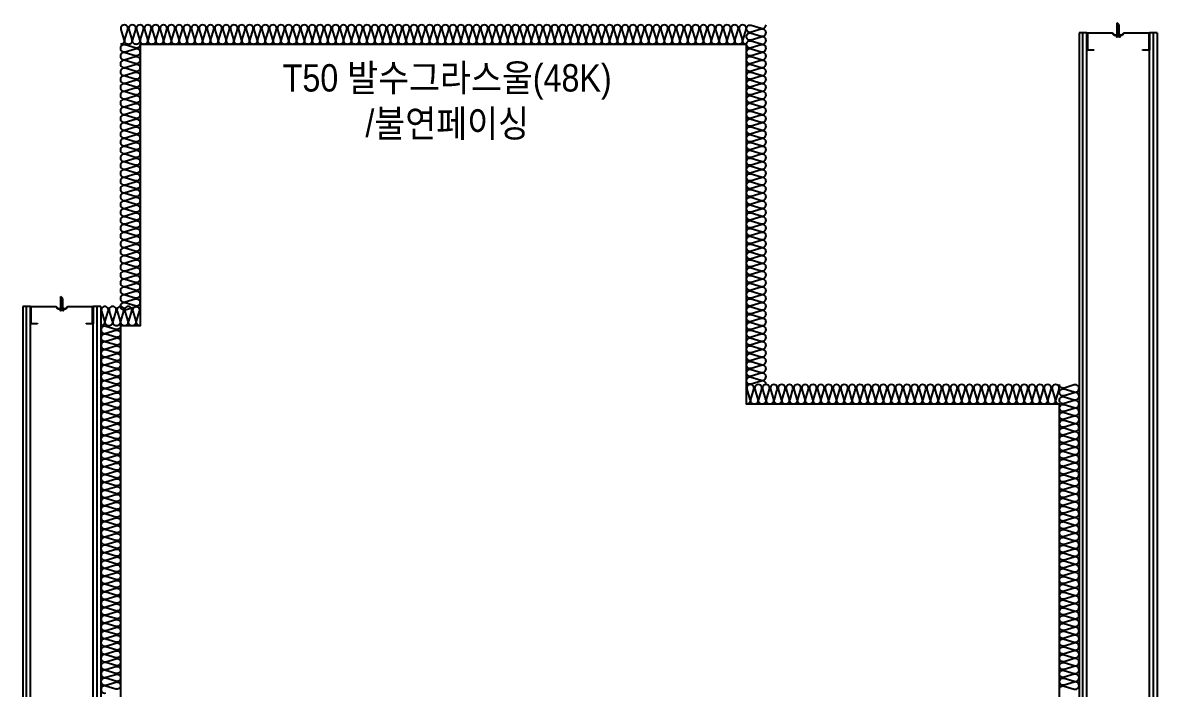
# Model space of a CAD drawing. Header units: millimetres. Extents: x 19868 to 801382, y -4805 to 85279.
# Drawn here: x 783088 to 785988, y 65202 to 66905 of the extents above; entities that cross this region are included whole.
import ezdxf
from ezdxf.enums import TextEntityAlignment as Align

# ---------------------------------------------------------------- set-up
doc = ezdxf.new("R2010")
doc.units = ezdxf.units.MM
doc.header["$LTSCALE"] = 250
for name, color, linetype in [('8입면선', 8, 'Continuous'), ('A-WALL-D', 7, 'Continuous'), ('GAGAM-DT', 7, 'Continuous'), ('ISL', 251, 'Continuous'), ('입면', 7, 'Continuous')]:
    doc.layers.add(name, color=color, linetype=linetype)
doc.layers.add('NOPLOT-단열', color=225, linetype='Continuous', plot=False)
doc.styles.add('Gdim', font='')
doc.styles.get('Gdim').set_extended_font_data('Dotum')

# ---------------------------------------------------------------- blocks, each defined once
blk = doc.blocks.new('*U183')
at = {"layer": '8입면선', "color": 8}
for p, q in [((3316397.6, 472011.4), (3316397.6, 478611.4)), ((3316577.6, 472011.4), (3316577.6, 478611.4))]:
    blk.add_line(p, q, dxfattribs=at)
at = {"layer": 'A-WALL-D'}
for p, q in [((3316387.6, 478611.4), (3316387.6, 472011.4)), ((3316407.6, 478611.4), (3316387.6, 478611.4)), ((3316407.6, 472021.4), (3316407.6, 478611.4)), ((3316567.6, 472021.4), (3316567.6, 478611.4)), ((3316587.6, 478611.4), (3316567.6, 478611.4)), ((3316587.6, 478611.4), (3316587.6, 472011.4))]:
    blk.add_line(p, q, dxfattribs=at)
at = {"layer": 'GAGAM-DT', "color": 8}
for p, q in [((3316485.3, 478605.6), (3316485.3, 478637)), ((3316490.3, 478631.5), (3316485.3, 478637)), ((3316490.3, 478605.6), (3316490.3, 478631.5)), ((3316492.7, 478605.6), (3316482.8, 478605.6)), ((3316482.8, 478605.6), (3316482.8, 478602.1)), ((3316491.2, 478600.6), (3316484.3, 478600.6)), ((3316485.3, 478605.6), (3316485.3, 478600.6)), ((3316490.3, 478605.6), (3316490.3, 478600.6)), ((3316492.7, 478605.6), (3316492.7, 478602.1))]:
    blk.add_line(p, q, dxfattribs=at)
for centre, start, end in [((3316484.3, 478602.1), 180, 270), ((3316491.2, 478602.1), 270, 0)]:
    blk.add_arc(centre, 1.51, start, end, dxfattribs=at)
at = {"layer": '입면', "color": 6}
for p, q in [((3316407.6, 478566.4), (3316407.6, 478611.4)), ((3316407.6, 478611.4), (3316472.9, 478611.4)), ((3316472.4, 478610.2), (3316408.8, 478610.2)), ((3316408.8, 478610.2), (3316408.8, 478567.6)), ((3316477.4, 478604.4), (3316472.4, 478610.2)), ((3316472.9, 478611.4), (3316477.9, 478605.6)), ((3316497.8, 478604.4), (3316477.4, 478604.4)), ((3316477.9, 478605.6), (3316497.3, 478605.6)), ((3316497.3, 478605.6), (3316502.3, 478611.4)), ((3316502.8, 478610.2), (3316497.8, 478604.4)), ((3316502.3, 478611.4), (3316567.6, 478611.4)), ((3316566.4, 478610.2), (3316502.8, 478610.2)), ((3316566.4, 478567.6), (3316566.4, 478610.2)), ((3316567.6, 478611.4), (3316567.6, 478566.4)), ((3316425.4, 478566.4), (3316407.6, 478566.4)), ((3316408.8, 478567.6), (3316425.4, 478567.6)), ((3316425.4, 478567.6), (3316425.4, 478566.4)), ((3316549.8, 478566.4), (3316549.8, 478567.6)), ((3316549.8, 478567.6), (3316566.4, 478567.6)), ((3316567.6, 478566.4), (3316549.8, 478566.4))]:
    blk.add_line(p, q, dxfattribs=at)
blk = doc.blocks.new('*U170')
at = {"layer": '8입면선', "color": 8}
for p, q in [((3316397.6, 471911.4), (3316397.6, 477911.4)), ((3316577.6, 471911.4), (3316577.6, 477911.4))]:
    blk.add_line(p, q, dxfattribs=at)
at = {"layer": 'A-WALL-D'}
for p, q in [((3316387.6, 477911.4), (3316387.6, 471911.4)), ((3316407.6, 477911.4), (3316387.6, 477911.4)), ((3316407.6, 471921.4), (3316407.6, 477911.4)), ((3316567.6, 471921.4), (3316567.6, 477911.4)), ((3316587.6, 477911.4), (3316567.6, 477911.4)), ((3316587.6, 477911.4), (3316587.6, 471911.4))]:
    blk.add_line(p, q, dxfattribs=at)
at = {"layer": 'GAGAM-DT', "color": 8}
for p, q in [((3316485.3, 477905.6), (3316485.3, 477937)), ((3316490.3, 477931.5), (3316485.3, 477937)), ((3316490.3, 477905.6), (3316490.3, 477931.5)), ((3316492.7, 477905.6), (3316482.8, 477905.6)), ((3316482.8, 477905.6), (3316482.8, 477902.1)), ((3316491.2, 477900.6), (3316484.3, 477900.6)), ((3316485.3, 477905.6), (3316485.3, 477900.6)), ((3316490.3, 477905.6), (3316490.3, 477900.6)), ((3316492.7, 477905.6), (3316492.7, 477902.1))]:
    blk.add_line(p, q, dxfattribs=at)
for centre, start, end in [((3316484.3, 477902.1), 180, 270), ((3316491.2, 477902.1), 270, 0)]:
    blk.add_arc(centre, 1.51, start, end, dxfattribs=at)
at = {"layer": '입면', "color": 6}
for p, q in [((3316407.6, 477866.4), (3316407.6, 477911.4)), ((3316407.6, 477911.4), (3316472.9, 477911.4)), ((3316472.4, 477910.2), (3316408.8, 477910.2)), ((3316408.8, 477910.2), (3316408.8, 477867.6)), ((3316477.4, 477904.4), (3316472.4, 477910.2)), ((3316472.9, 477911.4), (3316477.9, 477905.6)), ((3316497.8, 477904.4), (3316477.4, 477904.4)), ((3316477.9, 477905.6), (3316497.3, 477905.6)), ((3316497.3, 477905.6), (3316502.3, 477911.4)), ((3316502.8, 477910.2), (3316497.8, 477904.4)), ((3316502.3, 477911.4), (3316567.6, 477911.4)), ((3316566.4, 477910.2), (3316502.8, 477910.2)), ((3316566.4, 477867.6), (3316566.4, 477910.2)), ((3316567.6, 477911.4), (3316567.6, 477866.4)), ((3316425.4, 477866.4), (3316407.6, 477866.4)), ((3316408.8, 477867.6), (3316425.4, 477867.6)), ((3316425.4, 477867.6), (3316425.4, 477866.4)), ((3316549.8, 477866.4), (3316549.8, 477867.6)), ((3316549.8, 477867.6), (3316566.4, 477867.6)), ((3316567.6, 477866.4), (3316549.8, 477866.4))]:
    blk.add_line(p, q, dxfattribs=at)

msp = doc.modelspace()

# ---------------------------------------------------------------- linework, layer by layer
at = {"layer": 'ISL'}
for points in [[(784938.2, 66848.9, -0.509267), (784929.4, 66861.1), (784937, 66886.8, 1.372593), (784919.4, 66886.8), (784927, 66861.1, -0.509267), (784918.2, 66848.9, -0.509267), (784909.4, 66861.1), (784917, 66886.8, 1.372593), (784899.4, 66886.8), (784907, 66861.1, -0.509267), (784898.2, 66848.9, -0.509267), (784889.4, 66861.1), (784897, 66886.8, 1.372593), (784879.4, 66886.8), (784887, 66861.1, -0.509267), (784878.2, 66848.9, -0.509267), (784869.4, 66861.1), (784877, 66886.8, 1.372593), (784859.4, 66886.8), (784867, 66861.1, -0.509267), (784858.2, 66848.9, -0.509267), (784849.4, 66861.1), (784857, 66886.8, 1.372593), (784839.4, 66886.8), (784847, 66861.1, -0.509267), (784838.2, 66848.9, -0.509267), (784829.4, 66861.1), (784837, 66886.8, 1.372593), (784819.4, 66886.8), (784827, 66861.1, -0.509267), (784818.2, 66848.9, -0.509267), (784809.4, 66861.1), (784817, 66886.8, 1.372593), (784799.4, 66886.8), (784807, 66861.1, -0.509267), (784798.2, 66848.9, -0.509267), (784789.4, 66861.1), (784797, 66886.8, 1.372593), (784779.4, 66886.8), (784787, 66861.1, -0.509267), (784778.2, 66848.9, -0.509267), (784769.4, 66861.1), (784777, 66886.8, 1.372593), (784759.4, 66886.8), (784767, 66861.1, -0.509267), (784758.2, 66848.9, -0.509267), (784749.4, 66861.1), (784757, 66886.8, 1.372593), (784739.4, 66886.8), (784747, 66861.1, -0.509267), (784738.2, 66848.9, -0.509267), (784729.4, 66861.1), (784737, 66886.8, 1.372593), (784719.4, 66886.8), (784727, 66861.1, -0.509267), (784718.2, 66848.9, -0.509267), (784709.4, 66861.1), (784717, 66886.8, 1.372593), (784699.4, 66886.8), (784707, 66861.1, -0.509267), (784698.2, 66848.9, -0.509267), (784689.4, 66861.1), (784697, 66886.8, 1.372593), (784679.4, 66886.8), (784687, 66861.1, -0.509267), (784678.2, 66848.9, -0.509267), (784669.4, 66861.1), (784677, 66886.8, 1.372593), (784659.4, 66886.8), (784667, 66861.1, -0.509267), (784658.2, 66848.9, -0.509267), (784649.4, 66861.1), (784657, 66886.8, 1.372593), (784639.4, 66886.8), (784647, 66861.1, -0.509267), (784638.2, 66848.9, -0.509267), (784629.4, 66861.1), (784637, 66886.8, 1.372593), (784619.4, 66886.8), (784627, 66861.1, -0.509267), (784618.2, 66848.9, -0.509267), (784609.4, 66861.1), (784617, 66886.8, 1.372593), (784599.4, 66886.8), (784607, 66861.1, -0.509267), (784598.2, 66848.9, -0.509267), (784589.4, 66861.1), (784597, 66886.8, 1.372593), (784579.4, 66886.8), (784587, 66861.1, -0.509267), (784578.2, 66848.9, -0.509267), (784569.4, 66861.1), (784577, 66886.8, 1.372593), (784559.4, 66886.8), (784567, 66861.1, -0.509267), (784558.2, 66848.9, -0.509267), (784549.4, 66861.1), (784557, 66886.8, 1.372593), (784539.4, 66886.8), (784547, 66861.1, -0.509267), (784538.2, 66848.9, -0.509267), (784529.4, 66861.1), (784537, 66886.8, 1.372593), (784519.4, 66886.8), (784527, 66861.1, -0.509267), (784518.2, 66848.9, -0.509267), (784509.4, 66861.1), (784517, 66886.8, 1.372593), (784499.4, 66886.8), (784507, 66861.1, -0.509267), (784498.2, 66848.9, -0.509267), (784489.4, 66861.1), (784497, 66886.8, 1.372593), (784479.4, 66886.8), (784487, 66861.1, -0.509267), (784478.2, 66848.9, -0.509267), (784469.4, 66861.1), (784477, 66886.8, 1.372593), (784459.4, 66886.8), (784467, 66861.1, -0.509267), (784458.2, 66848.9, -0.509267), (784449.4, 66861.1), (784457, 66886.8, 1.372593), (784439.4, 66886.8), (784447, 66861.1, -0.509267), (784438.2, 66848.9, -0.509267), (784429.4, 66861.1), (784437, 66886.8, 1.372593), (784419.4, 66886.8), (784427, 66861.1, -0.509267), (784418.2, 66848.9, -0.509267), (784409.4, 66861.1), (784417, 66886.8, 1.372593), (784399.4, 66886.8), (784407, 66861.1, -0.509267), (784398.2, 66848.9, -0.509267), (784389.4, 66861.1), (784397, 66886.8, 1.372593), (784379.4, 66886.8), (784387, 66861.1, -0.509267), (784378.2, 66848.9, -0.509267), (784369.4, 66861.1), (784377, 66886.8, 1.372593), (784359.4, 66886.8), (784367, 66861.1, -0.509267), (784358.2, 66848.9, -0.509267), (784349.4, 66861.1), (784357, 66886.8, 1.372593), (784339.4, 66886.8), (784347, 66861.1, -0.509267), (784338.2, 66848.9, -0.509267), (784329.4, 66861.1), (784337, 66886.8, 1.372593), (784319.4, 66886.8), (784327, 66861.1, -0.509267), (784318.2, 66848.9, -0.509267), (784309.4, 66861.1), (784317, 66886.8, 1.372593), (784299.4, 66886.8), (784307, 66861.1, -0.509267), (784298.2, 66848.9, -0.509267), (784289.4, 66861.1), (784297, 66886.8, 1.372593), (784279.4, 66886.8), (784287, 66861.1, -0.509267), (784278.2, 66848.9, -0.509267), (784269.4, 66861.1), (784277, 66886.8, 1.372593), (784259.4, 66886.8), (784267, 66861.1, -0.509267), (784258.2, 66848.9, -0.509267), (784249.4, 66861.1), (784257, 66886.8, 1.372593), (784239.4, 66886.8), (784247, 66861.1, -0.509267), (784238.2, 66848.9, -0.509267), (784229.4, 66861.1), (784237, 66886.8, 1.372593), (784219.4, 66886.8), (784227, 66861.1, -0.509267), (784218.2, 66848.9, -0.509267), (784209.4, 66861.1), (784217, 66886.8, 1.372593), (784199.4, 66886.8), (784207, 66861.1, -0.509267), (784198.2, 66848.9, -0.509267), (784189.4, 66861.1), (784197, 66886.8, 1.372593), (784179.4, 66886.8), (784187, 66861.1, -0.509267), (784178.2, 66848.9, -0.509267), (784169.4, 66861.1), (784177, 66886.8, 1.372593), (784159.4, 66886.8), (784167, 66861.1, -0.509267), (784158.2, 66848.9, -0.509267), (784149.4, 66861.1), (784157, 66886.8, 1.372593), (784139.4, 66886.8), (784147, 66861.1, -0.509267), (784138.2, 66848.9, -0.509267), (784129.4, 66861.1), (784137, 66886.8, 1.372593), (784119.4, 66886.8), (784127, 66861.1, -0.509267), (784118.2, 66848.9, -0.509267), (784109.4, 66861.1), (784117, 66886.8, 1.372593), (784099.4, 66886.8), (784107, 66861.1, -0.509267), (784098.2, 66848.9, -0.509267), (784089.4, 66861.1), (784097, 66886.8, 1.372593), (784079.4, 66886.8), (784087, 66861.1, -0.509267), (784078.2, 66848.9, -0.509267), (784069.4, 66861.1), (784077, 66886.8, 1.372593), (784059.4, 66886.8), (784067, 66861.1, -0.509267), (784058.2, 66848.9, -0.509267), (784049.4, 66861.1), (784057, 66886.8, 1.372593), (784039.4, 66886.8), (784047, 66861.1, -0.509267), (784038.2, 66848.9, -0.509267), (784029.4, 66861.1), (784037, 66886.8, 1.372593), (784019.4, 66886.8), (784027, 66861.1, -0.509267), (784018.2, 66848.9, -0.509267), (784009.4, 66861.1), (784017, 66886.8, 1.372593), (783999.4, 66886.8), (784007, 66861.1, -0.509267), (783998.2, 66848.9, -0.509267), (783989.4, 66861.1), (783997, 66886.8, 1.372593), (783979.4, 66886.8), (783987, 66861.1, -0.509267), (783978.2, 66848.9, -0.509267), (783969.4, 66861.1), (783977, 66886.8, 1.372593), (783959.4, 66886.8), (783967, 66861.1, -0.509267), (783958.2, 66848.9, -0.509267), (783949.4, 66861.1), (783957, 66886.8, 1.372593), (783939.4, 66886.8), (783947, 66861.1, -0.509267), (783938.2, 66848.9, -0.509267), (783929.4, 66861.1), (783937, 66886.8, 1.372593), (783919.4, 66886.8), (783927, 66861.1, -0.509267), (783918.2, 66848.9, -0.509267), (783909.4, 66861.1), (783917, 66886.8, 1.372593), (783899.4, 66886.8), (783907, 66861.1, -0.509267), (783898.2, 66848.9, -0.509267), (783889.4, 66861.1), (783897, 66886.8, 1.372593), (783879.4, 66886.8), (783887, 66861.1, -0.509267), (783878.2, 66848.9, -0.509267), (783869.4, 66861.1), (783877, 66886.8, 1.372593), (783859.4, 66886.8), (783867, 66861.1, -0.509267), (783858.2, 66848.9, -0.509267), (783849.4, 66861.1), (783857, 66886.8, 1.372593), (783839.4, 66886.8), (783847, 66861.1, -0.509267), (783838.2, 66848.9, -0.509267), (783829.4, 66861.1), (783837, 66886.8, 1.372593), (783819.4, 66886.8), (783827, 66861.1, -0.509267), (783818.2, 66848.9, -0.509267), (783809.4, 66861.1), (783817, 66886.8, 1.372593), (783799.4, 66886.8), (783807, 66861.1, -0.509267), (783798.2, 66848.9, -0.509267), (783789.4, 66861.1), (783797, 66886.8, 1.372593), (783779.4, 66886.8), (783787, 66861.1, -0.509267), (783778.2, 66848.9, -0.509267), (783769.4, 66861.1), (783777, 66886.8, 1.372593), (783759.4, 66886.8), (783767, 66861.1, -0.509267), (783758.2, 66848.9, -0.509267), (783749.4, 66861.1), (783757, 66886.8, 1.372593), (783739.4, 66886.8), (783747, 66861.1, -0.509267), (783738.2, 66848.9, -0.509267), (783729.4, 66861.1), (783737, 66886.8, 1.372593), (783719.4, 66886.8), (783727, 66861.1, -0.509267), (783718.2, 66848.9, -0.509267), (783709.4, 66861.1), (783717, 66886.8, 1.372593), (783699.4, 66886.8), (783707, 66861.1, -0.509267), (783698.2, 66848.9, -0.509267), (783689.4, 66861.1), (783697, 66886.8, 1.372593), (783679.4, 66886.8), (783687, 66861.1, -0.509267), (783678.2, 66848.9, -0.509267), (783669.4, 66861.1), (783677, 66886.8, 1.372593), (783659.4, 66886.8), (783667, 66861.1, -0.509267), (783658.2, 66848.9, -0.509267), (783649.4, 66861.1), (783657, 66886.8, 1.372593), (783639.4, 66886.8), (783647, 66861.1, -0.509267), (783638.2, 66848.9, -0.509267), (783629.4, 66861.1), (783637, 66886.8, 1.372593), (783619.4, 66886.8), (783627, 66861.1, -0.509267), (783618.2, 66848.9, -0.509267), (783609.4, 66861.1), (783617, 66886.8, 1.372593), (783599.4, 66886.8), (783607, 66861.1, -0.509267), (783598.2, 66848.9, -0.509267), (783589.4, 66861.1), (783597, 66886.8, 1.372593), (783579.4, 66886.8), (783587, 66861.1, -0.509267), (783578.2, 66848.9, -0.509267), (783569.4, 66861.1), (783577, 66886.8, 1.372593), (783559.4, 66886.8), (783567, 66861.1, -0.509267), (783558.2, 66848.9, -0.509267), (783549.4, 66861.1), (783557, 66886.8, 1.372593), (783539.4, 66886.8), (783547, 66861.1, -0.509267), (783538.2, 66848.9, -0.509267), (783529.4, 66861.1), (783537, 66886.8, 1.372593), (783519.4, 66886.8), (783527, 66861.1, -0.509267), (783518.2, 66848.9, -0.509267), (783509.4, 66861.1), (783517, 66886.8, 1.372593), (783499.4, 66886.8), (783507, 66861.1, -0.509267), (783498.2, 66848.9, -0.509267), (783489.4, 66861.1), (783497, 66886.8, 1.372593), (783479.4, 66886.8), (783487, 66861.1, -0.509267), (783478.2, 66848.9, -0.509267), (783469.4, 66861.1), (783477, 66886.8, 1.372593), (783459.4, 66886.8), (783467, 66861.1, -0.509267), (783458.2, 66848.9, -0.509267), (783449.4, 66861.1), (783457, 66886.8, 1.372593), (783439.4, 66886.8), (783447, 66861.1, -0.509267), (783438.2, 66848.9, -0.509267), (783429.4, 66861.1), (783437, 66886.8, 1.372593), (783419.4, 66886.8), (783427, 66861.1, -0.509267), (783418.2, 66848.9, -0.509267), (783409.4, 66861.1), (783417, 66886.8, 1.372593), (783399.4, 66886.8), (783407, 66861.1, -0.509267), (783398.2, 66848.9, -0.509267), (783389.4, 66861.1), (783397, 66886.8, 1.372593), (783379.4, 66886.8), (783387, 66861.1, -0.509267), (783378.2, 66848.9, -0.509267), (783369.4, 66861.1), (783377, 66886.8, 1.372593), (783359.4, 66886.8), (783367, 66861.1, -0.509267), (783358.2, 66848.9, -0.509267), (783349.4, 66861.1), (783357, 66886.8, 1.372593), (783339.4, 66886.8), (783347, 66861.1, -0.509267), (783338.2, 66848.9)], [(784988.2, 65978.9, 0.509267), (784976.1, 65987.8), (784950.3, 65980.1, -1.372593), (784950.3, 65997.8), (784976.1, 65990.1, 0.509267), (784988.2, 65998.9, 0.509267), (784976.1, 66007.8), (784950.3, 66000.1, -1.372593), (784950.3, 66017.8), (784976.1, 66010.1, 0.509267), (784988.2, 66018.9, 0.509267), (784976.1, 66027.8), (784950.3, 66020.1, -1.372593), (784950.3, 66037.8), (784976.1, 66030.1, 0.509267), (784988.2, 66038.9, 0.509267), (784976.1, 66047.8), (784950.3, 66040.1, -1.372593), (784950.3, 66057.8), (784976.1, 66050.1, 0.509267), (784988.2, 66058.9, 0.509267), (784976.1, 66067.8), (784950.3, 66060.1, -1.372593), (784950.3, 66077.8), (784976.1, 66070.1, 0.509267), (784988.2, 66078.9, 0.509267), (784976.1, 66087.8), (784950.3, 66080.1, -1.372593), (784950.3, 66097.8), (784976.1, 66090.1, 0.509267), (784988.2, 66098.9, 0.509267), (784976.1, 66107.8), (784950.3, 66100.1, -1.372593), (784950.3, 66117.8), (784976.1, 66110.1, 0.509267), (784988.2, 66118.9, 0.509267), (784976.1, 66127.8), (784950.3, 66120.1, -1.372593), (784950.3, 66137.8), (784976.1, 66130.1, 0.509267), (784988.2, 66138.9, 0.509267), (784976.1, 66147.8), (784950.3, 66140.1, -1.372593), (784950.3, 66157.8), (784976.1, 66150.1, 0.509267), (784988.2, 66158.9, 0.509267), (784976.1, 66167.8), (784950.3, 66160.1, -1.372593), (784950.3, 66177.8), (784976.1, 66170.1, 0.509267), (784988.2, 66178.9, 0.509267), (784976.1, 66187.8), (784950.3, 66180.1, -1.372593), (784950.3, 66197.8), (784976.1, 66190.1, 0.509267), (784988.2, 66198.9, 0.509267), (784976.1, 66207.8), (784950.3, 66200.1, -1.372593), (784950.3, 66217.8), (784976.1, 66210.1, 0.509267), (784988.2, 66218.9, 0.509267), (784976.1, 66227.8), (784950.3, 66220.1, -1.372593), (784950.3, 66237.8), (784976.1, 66230.1, 0.509267), (784988.2, 66238.9, 0.509267), (784976.1, 66247.8), (784950.3, 66240.1, -1.372593), (784950.3, 66257.8), (784976.1, 66250.1, 0.509267), (784988.2, 66258.9, 0.509267), (784976.1, 66267.8), (784950.3, 66260.1, -1.372593), (784950.3, 66277.8), (784976.1, 66270.1, 0.509267), (784988.2, 66278.9, 0.509267), (784976.1, 66287.8), (784950.3, 66280.1, -1.372593), (784950.3, 66297.8), (784976.1, 66290.1, 0.509267), (784988.2, 66298.9, 0.509267), (784976.1, 66307.8), (784950.3, 66300.1, -1.372593), (784950.3, 66317.8), (784976.1, 66310.1, 0.509267), (784988.2, 66318.9, 0.509267), (784976.1, 66327.8), (784950.3, 66320.1, -1.372593), (784950.3, 66337.8), (784976.1, 66330.1, 0.509267), (784988.2, 66338.9, 0.509267), (784976.1, 66347.8), (784950.3, 66340.1, -1.372593), (784950.3, 66357.8), (784976.1, 66350.1, 0.509267), (784988.2, 66358.9, 0.509267), (784976.1, 66367.8), (784950.3, 66360.1, -1.372593), (784950.3, 66377.8), (784976.1, 66370.1, 0.509267), (784988.2, 66378.9, 0.509267), (784976.1, 66387.8), (784950.3, 66380.1, -1.372593), (784950.3, 66397.8), (784976.1, 66390.1, 0.509267), (784988.2, 66398.9, 0.509267), (784976.1, 66407.8), (784950.3, 66400.1, -1.372593), (784950.3, 66417.8), (784976.1, 66410.1, 0.509267), (784988.2, 66418.9, 0.509267), (784976.1, 66427.8), (784950.3, 66420.1, -1.372593), (784950.3, 66437.8), (784976.1, 66430.1, 0.509267), (784988.2, 66438.9, 0.509267), (784976.1, 66447.8), (784950.3, 66440.1, -1.372593), (784950.3, 66457.8), (784976.1, 66450.1, 0.509267), (784988.2, 66458.9, 0.509267), (784976.1, 66467.8), (784950.3, 66460.1, -1.372593), (784950.3, 66477.8), (784976.1, 66470.1, 0.509267), (784988.2, 66478.9, 0.509267), (784976.1, 66487.8), (784950.3, 66480.1, -1.372593), (784950.3, 66497.8), (784976.1, 66490.1, 0.509267), (784988.2, 66498.9, 0.509267), (784976.1, 66507.8), (784950.3, 66500.1, -1.372593), (784950.3, 66517.8), (784976.1, 66510.1, 0.509267), (784988.2, 66518.9, 0.509267), (784976.1, 66527.8), (784950.3, 66520.1, -1.372593), (784950.3, 66537.8), (784976.1, 66530.1, 0.509267), (784988.2, 66538.9, 0.509267), (784976.1, 66547.8), (784950.3, 66540.1, -1.372593), (784950.3, 66557.8), (784976.1, 66550.1, 0.509267), (784988.2, 66558.9, 0.509267), (784976.1, 66567.8), (784950.3, 66560.1, -1.372593), (784950.3, 66577.8), (784976.1, 66570.1, 0.509267), (784988.2, 66578.9, 0.509267), (784976.1, 66587.8), (784950.3, 66580.1, -1.372593), (784950.3, 66597.8), (784976.1, 66590.1, 0.509267), (784988.2, 66598.9, 0.509267), (784976.1, 66607.8), (784950.3, 66600.1, -1.372593), (784950.3, 66617.8), (784976.1, 66610.1, 0.509267), (784988.2, 66618.9, 0.509267), (784976.1, 66627.8), (784950.3, 66620.1, -1.372593), (784950.3, 66637.8), (784976.1, 66630.1, 0.509267), (784988.2, 66638.9, 0.509267), (784976.1, 66647.8), (784950.3, 66640.1, -1.372593), (784950.3, 66657.8), (784976.1, 66650.1, 0.509267), (784988.2, 66658.9, 0.509267), (784976.1, 66667.8), (784950.3, 66660.1, -1.372593), (784950.3, 66677.8), (784976.1, 66670.1, 0.509267), (784988.2, 66678.9, 0.509267), (784976.1, 66687.8), (784950.3, 66680.1, -1.372593), (784950.3, 66697.8), (784976.1, 66690.1, 0.509267), (784988.2, 66698.9, 0.509267), (784976.1, 66707.8), (784950.3, 66700.1, -1.372593), (784950.3, 66717.8), (784976.1, 66710.1, 0.509267), (784988.2, 66718.9, 0.509267), (784976.1, 66727.8), (784950.3, 66720.1, -1.372593), (784950.3, 66737.8), (784976.1, 66730.1, 0.509267), (784988.2, 66738.9, 0.509267), (784976.1, 66747.8), (784950.3, 66740.1, -1.372593), (784950.3, 66757.8), (784976.1, 66750.1, 0.509267), (784988.2, 66758.9, 0.509267), (784976.1, 66767.8), (784950.3, 66760.1, -1.372593), (784950.3, 66777.8), (784976.1, 66770.1, 0.509267), (784988.2, 66778.9, 0.509267), (784976.1, 66787.8), (784950.3, 66780.1, -1.372593), (784950.3, 66797.8), (784976.1, 66790.1, 0.509267), (784988.2, 66798.9, 0.509267), (784976.1, 66807.8), (784950.3, 66800.1, -1.372593), (784950.3, 66817.8), (784976.1, 66810.1, 0.509267), (784988.2, 66818.9, 0.509267), (784976.1, 66827.8), (784950.3, 66820.1, -1.372593), (784950.3, 66837.8), (784976.1, 66830.1, 0.509267), (784988.2, 66838.9, 0.509267), (784976.1, 66847.8), (784950.3, 66840.1, -1.372593), (784950.3, 66857.8), (784976.1, 66850.1, 0.509267), (784988.2, 66858.9, 0.509267), (784976.1, 66867.8), (784950.3, 66860.1, -1.372593), (784950.3, 66877.8), (784976.1, 66870.1, 0.509267), (784988.2, 66878.9, 0.509267), (784976.1, 66887.8), (784950.3, 66880.1, -1.372593), (784950.3, 66897.8), (784976.1, 66890.1, 0.509267), (784988.2, 66898.9)], [(783388.2, 66848.9, -0.509267), (783376.1, 66840.1), (783350.3, 66847.8, 1.372593), (783350.3, 66830.1), (783376.1, 66837.8, -0.509267), (783388.2, 66828.9, -0.509267), (783376.1, 66820.1), (783350.3, 66827.8, 1.372593), (783350.3, 66810.1), (783376.1, 66817.8, -0.509267), (783388.2, 66808.9, -0.509267), (783376.1, 66800.1), (783350.3, 66807.8, 1.372593), (783350.3, 66790.1), (783376.1, 66797.8, -0.509267), (783388.2, 66788.9, -0.509267), (783376.1, 66780.1), (783350.3, 66787.8, 1.372593), (783350.3, 66770.1), (783376.1, 66777.8, -0.509267), (783388.2, 66768.9, -0.509267), (783376.1, 66760.1), (783350.3, 66767.8, 1.372593), (783350.3, 66750.1), (783376.1, 66757.8, -0.509267), (783388.2, 66748.9, -0.509267), (783376.1, 66740.1), (783350.3, 66747.8, 1.372593), (783350.3, 66730.1), (783376.1, 66737.8, -0.509267), (783388.2, 66728.9, -0.509267), (783376.1, 66720.1), (783350.3, 66727.8, 1.372593), (783350.3, 66710.1), (783376.1, 66717.8, -0.509267), (783388.2, 66708.9, -0.509267), (783376.1, 66700.1), (783350.3, 66707.8, 1.372593), (783350.3, 66690.1), (783376.1, 66697.8, -0.509267), (783388.2, 66688.9, -0.509267), (783376.1, 66680.1), (783350.3, 66687.8, 1.372593), (783350.3, 66670.1), (783376.1, 66677.8, -0.509267), (783388.2, 66668.9, -0.509267), (783376.1, 66660.1), (783350.3, 66667.8, 1.372593), (783350.3, 66650.1), (783376.1, 66657.8, -0.509267), (783388.2, 66648.9, -0.509267), (783376.1, 66640.1), (783350.3, 66647.8, 1.372593), (783350.3, 66630.1), (783376.1, 66637.8, -0.509267), (783388.2, 66628.9, -0.509267), (783376.1, 66620.1), (783350.3, 66627.8, 1.372593), (783350.3, 66610.1), (783376.1, 66617.8, -0.509267), (783388.2, 66608.9, -0.509267), (783376.1, 66600.1), (783350.3, 66607.8, 1.372593), (783350.3, 66590.1), (783376.1, 66597.8, -0.509267), (783388.2, 66588.9, -0.509267), (783376.1, 66580.1), (783350.3, 66587.8, 1.372593), (783350.3, 66570.1), (783376.1, 66577.8, -0.509267), (783388.2, 66568.9, -0.509267), (783376.1, 66560.1), (783350.3, 66567.8, 1.372593), (783350.3, 66550.1), (783376.1, 66557.8, -0.509267), (783388.2, 66548.9, -0.509267), (783376.1, 66540.1), (783350.3, 66547.8, 1.372593), (783350.3, 66530.1), (783376.1, 66537.8, -0.509267), (783388.2, 66528.9, -0.509267), (783376.1, 66520.1), (783350.3, 66527.8, 1.372593), (783350.3, 66510.1), (783376.1, 66517.8, -0.509267), (783388.2, 66508.9, -0.509267), (783376.1, 66500.1), (783350.3, 66507.8, 1.372593), (783350.3, 66490.1), (783376.1, 66497.8, -0.509267), (783388.2, 66488.9, -0.509267), (783376.1, 66480.1), (783350.3, 66487.8, 1.372593), (783350.3, 66470.1), (783376.1, 66477.8, -0.509267), (783388.2, 66468.9, -0.509267), (783376.1, 66460.1), (783350.3, 66467.8, 1.372593), (783350.3, 66450.1), (783376.1, 66457.8, -0.509267), (783388.2, 66448.9, -0.509267), (783376.1, 66440.1), (783350.3, 66447.8, 1.372593), (783350.3, 66430.1), (783376.1, 66437.8, -0.509267), (783388.2, 66428.9, -0.509267), (783376.1, 66420.1), (783350.3, 66427.8, 1.372593), (783350.3, 66410.1), (783376.1, 66417.8, -0.509267), (783388.2, 66408.9, -0.509267), (783376.1, 66400.1), (783350.3, 66407.8, 1.372593), (783350.3, 66390.1), (783376.1, 66397.8, -0.509267), (783388.2, 66388.9, -0.509267), (783376.1, 66380.1), (783350.3, 66387.8, 1.372593), (783350.3, 66370.1), (783376.1, 66377.8, -0.509267), (783388.2, 66368.9, -0.509267), (783376.1, 66360.1), (783350.3, 66367.8, 1.372593), (783350.3, 66350.1), (783376.1, 66357.8, -0.509267), (783388.2, 66348.9, -0.509267), (783376.1, 66340.1), (783350.3, 66347.8, 1.372593), (783350.3, 66330.1), (783376.1, 66337.8, -0.509267), (783388.2, 66328.9, -0.509267), (783376.1, 66320.1), (783350.3, 66327.8, 1.372593), (783350.3, 66310.1), (783376.1, 66317.8, -0.509267), (783388.2, 66308.9, -0.509267), (783376.1, 66300.1), (783350.3, 66307.8, 1.372593), (783350.3, 66290.1), (783376.1, 66297.8, -0.509267), (783388.2, 66288.9, -0.509267), (783376.1, 66280.1), (783350.3, 66287.8, 1.372593), (783350.3, 66270.1), (783376.1, 66277.8, -0.509267), (783388.2, 66268.9, -0.509267), (783376.1, 66260.1), (783350.3, 66267.8, 1.372593), (783350.3, 66250.1), (783376.1, 66257.8, -0.509267), (783388.2, 66248.9, -0.509267), (783376.1, 66240.1), (783350.3, 66247.8, 1.372593), (783350.3, 66230.1), (783376.1, 66237.8, -0.509267), (783388.2, 66228.9, -0.509267), (783376.1, 66220.1), (783350.3, 66227.8, 1.372593), (783350.3, 66210.1), (783376.1, 66217.8, -0.509267), (783388.2, 66208.9, -0.509267), (783376.1, 66200.1), (783350.3, 66207.8, 1.372593), (783350.3, 66190.1), (783376.1, 66197.8, -0.509267), (783388.2, 66188.9, -0.509267), (783376.1, 66180.1), (783350.3, 66187.8, 1.372593), (783350.3, 66170.1), (783376.1, 66177.8, -0.509267), (783388.2, 66168.9)], [(783388.2, 66128.9, -0.509267), (783379.4, 66141.1), (783387, 66166.8, 1.372593), (783369.4, 66166.8), (783377, 66141.1, -0.509267), (783368.2, 66128.9, -0.509267), (783359.4, 66141.1), (783367, 66166.8, 1.372593), (783349.4, 66166.8), (783357, 66141.1, -0.509267), (783348.2, 66128.9, -0.509267), (783339.4, 66141.1), (783347, 66166.8, 1.372593), (783329.4, 66166.8), (783337, 66141.1, -0.509267), (783328.2, 66128.9, -0.509267), (783319.4, 66141.1), (783327, 66166.8, 1.372593), (783309.4, 66166.8), (783317, 66141.1, -0.509267), (783308.2, 66128.9, -0.509267), (783299.4, 66141.1), (783307, 66166.8, 1.372593), (783289.4, 66166.8), (783297, 66141.1, -0.509267), (783288.2, 66128.9)], [(783338.2, 66128.9, -0.509267), (783326.1, 66120.1), (783300.3, 66127.7, 1.372593), (783300.3, 66110.1), (783326.1, 66117.7, -0.509267), (783338.2, 66108.9, -0.509267), (783326.1, 66100.1), (783300.3, 66107.7, 1.372593), (783300.3, 66090.1), (783326.1, 66097.7, -0.509267), (783338.2, 66088.9, -0.509267), (783326.1, 66080.1), (783300.3, 66087.7, 1.372593), (783300.3, 66070.1), (783326.1, 66077.7, -0.509267), (783338.2, 66068.9, -0.509267), (783326.1, 66060.1), (783300.3, 66067.7, 1.372593), (783300.3, 66050.1), (783326.1, 66057.7, -0.509267), (783338.2, 66048.9, -0.509267), (783326.1, 66040.1), (783300.3, 66047.7, 1.372593), (783300.3, 66030.1), (783326.1, 66037.7, -0.509267), (783338.2, 66028.9, -0.509267), (783326.1, 66020.1), (783300.3, 66027.7, 1.372593), (783300.3, 66010.1), (783326.1, 66017.7, -0.509267), (783338.2, 66008.9, -0.509267), (783326.1, 66000.1), (783300.3, 66007.7, 1.372593), (783300.3, 65990.1), (783326.1, 65997.7, -0.509267), (783338.2, 65988.9, -0.509267), (783326.1, 65980.1), (783300.3, 65987.7, 1.372593), (783300.3, 65970.1), (783326.1, 65977.7, -0.509267), (783338.2, 65968.9, -0.509267), (783326.1, 65960.1), (783300.3, 65967.7, 1.372593), (783300.3, 65950.1), (783326.1, 65957.7, -0.509267), (783338.2, 65948.9, -0.509267), (783326.1, 65940.1), (783300.3, 65947.7, 1.372593), (783300.3, 65930.1), (783326.1, 65937.7, -0.509267), (783338.2, 65928.9, -0.509267), (783326.1, 65920.1), (783300.3, 65927.7, 1.372593), (783300.3, 65910.1), (783326.1, 65917.7, -0.509267), (783338.2, 65908.9, -0.509267), (783326.1, 65900.1), (783300.3, 65907.7, 1.372593), (783300.3, 65890.1), (783326.1, 65897.7, -0.509267), (783338.2, 65888.9, -0.509267), (783326.1, 65880.1), (783300.3, 65887.7, 1.372593), (783300.3, 65870.1), (783326.1, 65877.7, -0.509267), (783338.2, 65868.9, -0.509267), (783326.1, 65860.1), (783300.3, 65867.7, 1.372593), (783300.3, 65850.1), (783326.1, 65857.7, -0.509267), (783338.2, 65848.9, -0.509267), (783326.1, 65840.1), (783300.3, 65847.7, 1.372593), (783300.3, 65830.1), (783326.1, 65837.7, -0.509267), (783338.2, 65828.9, -0.509267), (783326.1, 65820.1), (783300.3, 65827.7, 1.372593), (783300.3, 65810.1), (783326.1, 65817.7, -0.509267), (783338.2, 65808.9, -0.509267), (783326.1, 65800.1), (783300.3, 65807.7, 1.372593), (783300.3, 65790.1), (783326.1, 65797.7, -0.509267), (783338.2, 65788.9, -0.509267), (783326.1, 65780.1), (783300.3, 65787.7, 1.372593), (783300.3, 65770.1), (783326.1, 65777.7, -0.509267), (783338.2, 65768.9, -0.509267), (783326.1, 65760.1), (783300.3, 65767.7, 1.372593), (783300.3, 65750.1), (783326.1, 65757.7, -0.509267), (783338.2, 65748.9, -0.509267), (783326.1, 65740.1), (783300.3, 65747.7, 1.372593), (783300.3, 65730.1), (783326.1, 65737.7, -0.509267), (783338.2, 65728.9, -0.509267), (783326.1, 65720.1), (783300.3, 65727.7, 1.372593), (783300.3, 65710.1), (783326.1, 65717.7, -0.509267), (783338.2, 65708.9, -0.509267), (783326.1, 65700.1), (783300.3, 65707.7, 1.372593), (783300.3, 65690.1), (783326.1, 65697.7, -0.509267), (783338.2, 65688.9, -0.509267), (783326.1, 65680.1), (783300.3, 65687.7, 1.372593), (783300.3, 65670.1), (783326.1, 65677.7, -0.509267), (783338.2, 65668.9, -0.509267), (783326.1, 65660.1), (783300.3, 65667.7, 1.372593), (783300.3, 65650.1), (783326.1, 65657.7, -0.509267), (783338.2, 65648.9, -0.509267), (783326.1, 65640.1), (783300.3, 65647.7, 1.372593), (783300.3, 65630.1), (783326.1, 65637.7, -0.509267), (783338.2, 65628.9, -0.509267), (783326.1, 65620.1), (783300.3, 65627.7, 1.372593), (783300.3, 65610.1), (783326.1, 65617.7, -0.509267), (783338.2, 65608.9, -0.509267), (783326.1, 65600.1), (783300.3, 65607.7, 1.372593), (783300.3, 65590.1), (783326.1, 65597.7, -0.509267), (783338.2, 65588.9, -0.509267), (783326.1, 65580.1), (783300.3, 65587.7, 1.372593), (783300.3, 65570.1), (783326.1, 65577.7, -0.509267), (783338.2, 65568.9, -0.509267), (783326.1, 65560.1), (783300.3, 65567.7, 1.372593), (783300.3, 65550.1), (783326.1, 65557.7, -0.509267), (783338.2, 65548.9, -0.509267), (783326.1, 65540.1), (783300.3, 65547.7, 1.372593), (783300.3, 65530.1), (783326.1, 65537.7, -0.509267), (783338.2, 65528.9, -0.509267), (783326.1, 65520.1), (783300.3, 65527.7, 1.372593), (783300.3, 65510.1), (783326.1, 65517.7, -0.509267), (783338.2, 65508.9, -0.509267), (783326.1, 65500.1), (783300.3, 65507.7, 1.372593), (783300.3, 65490.1), (783326.1, 65497.7, -0.509267), (783338.2, 65488.9, -0.509267), (783326.1, 65480.1), (783300.3, 65487.7, 1.372593), (783300.3, 65470.1), (783326.1, 65477.7, -0.509267), (783338.2, 65468.9, -0.509267), (783326.1, 65460.1), (783300.3, 65467.7, 1.372593), (783300.3, 65450.1), (783326.1, 65457.7, -0.509267), (783338.2, 65448.9, -0.509267), (783326.1, 65440.1), (783300.3, 65447.7, 1.372593), (783300.3, 65430.1), (783326.1, 65437.7, -0.509267), (783338.2, 65428.9, -0.509267), (783326.1, 65420.1), (783300.3, 65427.7, 1.372593), (783300.3, 65410.1), (783326.1, 65417.7, -0.509267), (783338.2, 65408.9, -0.509267), (783326.1, 65400.1), (783300.3, 65407.7, 1.372593), (783300.3, 65390.1), (783326.1, 65397.7, -0.509267), (783338.2, 65388.9, -0.509267), (783326.1, 65380.1), (783300.3, 65387.7, 1.372593), (783300.3, 65370.1), (783326.1, 65377.7, -0.509267), (783338.2, 65368.9, -0.509267), (783326.1, 65360.1), (783300.3, 65367.7, 1.372593), (783300.3, 65350.1), (783326.1, 65357.7, -0.509267), (783338.2, 65348.9, -0.509267), (783326.1, 65340.1), (783300.3, 65347.7, 1.372593), (783300.3, 65330.1), (783326.1, 65337.7, -0.509267), (783338.2, 65328.9, -0.509267), (783326.1, 65320.1), (783300.3, 65327.7, 1.372593), (783300.3, 65310.1), (783326.1, 65317.7, -0.509267), (783338.2, 65308.9, -0.509267), (783326.1, 65300.1), (783300.3, 65307.7, 1.372593), (783300.3, 65290.1), (783326.1, 65297.7, -0.509267), (783338.2, 65288.9, -0.509267), (783326.1, 65280.1), (783300.3, 65287.7, 1.372593), (783300.3, 65270.1), (783326.1, 65277.7, -0.509267), (783338.2, 65268.9, -0.509267), (783326.1, 65260.1), (783300.3, 65267.7, 1.372593), (783300.3, 65250.1), (783326.1, 65257.7, -0.509267), (783338.2, 65248.9, -0.509267), (783326.1, 65240.1), (783300.3, 65247.7, 1.372593), (783300.3, 65230.1), (783326.1, 65237.7, -0.509267), (783338.2, 65228.9, -0.509267), (783326.1, 65220.1), (783300.3, 65227.7, 1.372593), (783300.3, 65210.1), (783326.1, 65217.7, -0.509267), (783338.2, 65208.9, -0.509267), (783326.1, 65200.1), (783300.3, 65207.7, 1.372593), (783300.3, 65190.1)], [(785738.2, 65928.9, -0.509267), (785729.4, 65941.1), (785737, 65966.8, 1.372593), (785719.4, 65966.8), (785727, 65941.1, -0.509267), (785718.2, 65928.9, -0.509267), (785709.4, 65941.1), (785717, 65966.8, 1.372593), (785699.4, 65966.8), (785707, 65941.1, -0.509267), (785698.2, 65928.9, -0.509267), (785689.4, 65941.1), (785697, 65966.8, 1.372593), (785679.4, 65966.8), (785687, 65941.1, -0.509267), (785678.2, 65928.9, -0.509267), (785669.4, 65941.1), (785677, 65966.8, 1.372593), (785659.4, 65966.8), (785667, 65941.1, -0.509267), (785658.2, 65928.9, -0.509267), (785649.4, 65941.1), (785657, 65966.8, 1.372593), (785639.4, 65966.8), (785647, 65941.1, -0.509267), (785638.2, 65928.9, -0.509267), (785629.4, 65941.1), (785637, 65966.8, 1.372593), (785619.4, 65966.8), (785627, 65941.1, -0.509267), (785618.2, 65928.9, -0.509267), (785609.4, 65941.1), (785617, 65966.8, 1.372593), (785599.4, 65966.8), (785607, 65941.1, -0.509267), (785598.2, 65928.9, -0.509267), (785589.4, 65941.1), (785597, 65966.8, 1.372593), (785579.4, 65966.8), (785587, 65941.1, -0.509267), (785578.2, 65928.9, -0.509267), (785569.4, 65941.1), (785577, 65966.8, 1.372593), (785559.4, 65966.8), (785567, 65941.1, -0.509267), (785558.2, 65928.9, -0.509267), (785549.4, 65941.1), (785557, 65966.8, 1.372593), (785539.4, 65966.8), (785547, 65941.1, -0.509267), (785538.2, 65928.9, -0.509267), (785529.4, 65941.1), (785537, 65966.8, 1.372593), (785519.4, 65966.8), (785527, 65941.1, -0.509267), (785518.2, 65928.9, -0.509267), (785509.4, 65941.1), (785517, 65966.8, 1.372593), (785499.4, 65966.8), (785507, 65941.1, -0.509267), (785498.2, 65928.9, -0.509267), (785489.4, 65941.1), (785497, 65966.8, 1.372593), (785479.4, 65966.8), (785487, 65941.1, -0.509267), (785478.2, 65928.9, -0.509267), (785469.4, 65941.1), (785477, 65966.8, 1.372593), (785459.4, 65966.8), (785467, 65941.1, -0.509267), (785458.2, 65928.9, -0.509267), (785449.4, 65941.1), (785457, 65966.8, 1.372593), (785439.4, 65966.8), (785447, 65941.1, -0.509267), (785438.2, 65928.9, -0.509267), (785429.4, 65941.1), (785437, 65966.8, 1.372593), (785419.4, 65966.8), (785427, 65941.1, -0.509267), (785418.2, 65928.9, -0.509267), (785409.4, 65941.1), (785417, 65966.8, 1.372593), (785399.4, 65966.8), (785407, 65941.1, -0.509267), (785398.2, 65928.9, -0.509267), (785389.4, 65941.1), (785397, 65966.8, 1.372593), (785379.4, 65966.8), (785387, 65941.1, -0.509267), (785378.2, 65928.9, -0.509267), (785369.4, 65941.1), (785377, 65966.8, 1.372593), (785359.4, 65966.8), (785367, 65941.1, -0.509267), (785358.2, 65928.9, -0.509267), (785349.4, 65941.1), (785357, 65966.8, 1.372593), (785339.4, 65966.8), (785347, 65941.1, -0.509267), (785338.2, 65928.9, -0.509267), (785329.4, 65941.1), (785337, 65966.8, 1.372593), (785319.4, 65966.8), (785327, 65941.1, -0.509267), (785318.2, 65928.9, -0.509267), (785309.4, 65941.1), (785317, 65966.8, 1.372593), (785299.4, 65966.8), (785307, 65941.1, -0.509267), (785298.2, 65928.9, -0.509267), (785289.4, 65941.1), (785297, 65966.8, 1.372593), (785279.4, 65966.8), (785287, 65941.1, -0.509267), (785278.2, 65928.9, -0.509267), (785269.4, 65941.1), (785277, 65966.8, 1.372593), (785259.4, 65966.8), (785267, 65941.1, -0.509267), (785258.2, 65928.9, -0.509267), (785249.4, 65941.1), (785257, 65966.8, 1.372593), (785239.4, 65966.8), (785247, 65941.1, -0.509267), (785238.2, 65928.9, -0.509267), (785229.4, 65941.1), (785237, 65966.8, 1.372593), (785219.4, 65966.8), (785227, 65941.1, -0.509267), (785218.2, 65928.9, -0.509267), (785209.4, 65941.1), (785217, 65966.8, 1.372593), (785199.4, 65966.8), (785207, 65941.1, -0.509267), (785198.2, 65928.9, -0.509267), (785189.4, 65941.1), (785197, 65966.8, 1.372593), (785179.4, 65966.8), (785187, 65941.1, -0.509267), (785178.2, 65928.9, -0.509267), (785169.4, 65941.1), (785177, 65966.8, 1.372593), (785159.4, 65966.8), (785167, 65941.1, -0.509267), (785158.2, 65928.9, -0.509267), (785149.4, 65941.1), (785157, 65966.8, 1.372593), (785139.4, 65966.8), (785147, 65941.1, -0.509267), (785138.2, 65928.9, -0.509267), (785129.4, 65941.1), (785137, 65966.8, 1.372593), (785119.4, 65966.8), (785127, 65941.1, -0.509267), (785118.2, 65928.9, -0.509267), (785109.4, 65941.1), (785117, 65966.8, 1.372593), (785099.4, 65966.8), (785107, 65941.1, -0.509267), (785098.2, 65928.9, -0.509267), (785089.4, 65941.1), (785097, 65966.8, 1.372593), (785079.4, 65966.8), (785087, 65941.1, -0.509267), (785078.2, 65928.9, -0.509267), (785069.4, 65941.1), (785077, 65966.8, 1.372593), (785059.4, 65966.8), (785067, 65941.1, -0.509267), (785058.2, 65928.9, -0.509267), (785049.4, 65941.1), (785057, 65966.8, 1.372593), (785039.4, 65966.8), (785047, 65941.1, -0.509267), (785038.2, 65928.9, -0.509267), (785029.4, 65941.1), (785037, 65966.8, 1.372593), (785019.4, 65966.8), (785027, 65941.1, -0.509267), (785018.2, 65928.9, -0.509267), (785009.4, 65941.1), (785017, 65966.8, 1.372593), (784999.4, 65966.8), (785007, 65941.1, -0.509267), (784998.2, 65928.9, -0.509267), (784989.4, 65941.1), (784997, 65966.8, 1.372593), (784979.4, 65966.8), (784987, 65941.1, -0.509267), (784978.2, 65928.9, -0.509267), (784969.4, 65941.1), (784977, 65966.8, 1.372593), (784959.4, 65966.8), (784967, 65941.1, -0.509267), (784958.2, 65928.9, -0.509267), (784949.4, 65941.1), (784957, 65966.8, 1.372593), (784939.4, 65966.8), (784947, 65941.1, -0.509267), (784938.2, 65928.9)], [(785738.2, 65198.9, -0.509267), (785750.3, 65207.8), (785776.1, 65200.1, 1.372593), (785776.1, 65217.8), (785750.3, 65210.1, -0.509267), (785738.2, 65218.9, -0.509267), (785750.3, 65227.8), (785776.1, 65220.1, 1.372593), (785776.1, 65237.8), (785750.3, 65230.1, -0.509267), (785738.2, 65238.9, -0.509267), (785750.3, 65247.8), (785776.1, 65240.1, 1.372593), (785776.1, 65257.8), (785750.3, 65250.1, -0.509267), (785738.2, 65258.9, -0.509267), (785750.3, 65267.8), (785776.1, 65260.1, 1.372593), (785776.1, 65277.8), (785750.3, 65270.1, -0.509267), (785738.2, 65278.9, -0.509267), (785750.3, 65287.8), (785776.1, 65280.1, 1.372593), (785776.1, 65297.8), (785750.3, 65290.1, -0.509267), (785738.2, 65298.9, -0.509267), (785750.3, 65307.8), (785776.1, 65300.1, 1.372593), (785776.1, 65317.8), (785750.3, 65310.1, -0.509267), (785738.2, 65318.9, -0.509267), (785750.3, 65327.8), (785776.1, 65320.1, 1.372593), (785776.1, 65337.8), (785750.3, 65330.1, -0.509267), (785738.2, 65338.9, -0.509267), (785750.3, 65347.8), (785776.1, 65340.1, 1.372593), (785776.1, 65357.8), (785750.3, 65350.1, -0.509267), (785738.2, 65358.9, -0.509267), (785750.3, 65367.8), (785776.1, 65360.1, 1.372593), (785776.1, 65377.8), (785750.3, 65370.1, -0.509267), (785738.2, 65378.9, -0.509267), (785750.3, 65387.8), (785776.1, 65380.1, 1.372593), (785776.1, 65397.8), (785750.3, 65390.1, -0.509267), (785738.2, 65398.9, -0.509267), (785750.3, 65407.8), (785776.1, 65400.1, 1.372593), (785776.1, 65417.8), (785750.3, 65410.1, -0.509267), (785738.2, 65418.9, -0.509267), (785750.3, 65427.8), (785776.1, 65420.1, 1.372593), (785776.1, 65437.8), (785750.3, 65430.1, -0.509267), (785738.2, 65438.9, -0.509267), (785750.3, 65447.8), (785776.1, 65440.1, 1.372593), (785776.1, 65457.8), (785750.3, 65450.1, -0.509267), (785738.2, 65458.9, -0.509267), (785750.3, 65467.8), (785776.1, 65460.1, 1.372593), (785776.1, 65477.8), (785750.3, 65470.1, -0.509267), (785738.2, 65478.9, -0.509267), (785750.3, 65487.8), (785776.1, 65480.1, 1.372593), (785776.1, 65497.8), (785750.3, 65490.1, -0.509267), (785738.2, 65498.9, -0.509267), (785750.3, 65507.8), (785776.1, 65500.1, 1.372593), (785776.1, 65517.8), (785750.3, 65510.1, -0.509267), (785738.2, 65518.9, -0.509267), (785750.3, 65527.8), (785776.1, 65520.1, 1.372593), (785776.1, 65537.8), (785750.3, 65530.1, -0.509267), (785738.2, 65538.9, -0.509267), (785750.3, 65547.8), (785776.1, 65540.1, 1.372593), (785776.1, 65557.8), (785750.3, 65550.1, -0.509267), (785738.2, 65558.9, -0.509267), (785750.3, 65567.8), (785776.1, 65560.1, 1.372593), (785776.1, 65577.8), (785750.3, 65570.1, -0.509267), (785738.2, 65578.9, -0.509267), (785750.3, 65587.8), (785776.1, 65580.1, 1.372593), (785776.1, 65597.8), (785750.3, 65590.1, -0.509267), (785738.2, 65598.9, -0.509267), (785750.3, 65607.8), (785776.1, 65600.1, 1.372593), (785776.1, 65617.8), (785750.3, 65610.1, -0.509267), (785738.2, 65618.9, -0.509267), (785750.3, 65627.8), (785776.1, 65620.1, 1.372593), (785776.1, 65637.8), (785750.3, 65630.1, -0.509267), (785738.2, 65638.9, -0.509267), (785750.3, 65647.8), (785776.1, 65640.1, 1.372593), (785776.1, 65657.8), (785750.3, 65650.1, -0.509267), (785738.2, 65658.9, -0.509267), (785750.3, 65667.8), (785776.1, 65660.1, 1.372593), (785776.1, 65677.8), (785750.3, 65670.1, -0.509267), (785738.2, 65678.9, -0.509267), (785750.3, 65687.8), (785776.1, 65680.1, 1.372593), (785776.1, 65697.8), (785750.3, 65690.1, -0.509267), (785738.2, 65698.9, -0.509267), (785750.3, 65707.8), (785776.1, 65700.1, 1.372593), (785776.1, 65717.8), (785750.3, 65710.1, -0.509267), (785738.2, 65718.9, -0.509267), (785750.3, 65727.8), (785776.1, 65720.1, 1.372593), (785776.1, 65737.8), (785750.3, 65730.1, -0.509267), (785738.2, 65738.9, -0.509267), (785750.3, 65747.8), (785776.1, 65740.1, 1.372593), (785776.1, 65757.8), (785750.3, 65750.1, -0.509267), (785738.2, 65758.9, -0.509267), (785750.3, 65767.8), (785776.1, 65760.1, 1.372593), (785776.1, 65777.8), (785750.3, 65770.1, -0.509267), (785738.2, 65778.9, -0.509267), (785750.3, 65787.8), (785776.1, 65780.1, 1.372593), (785776.1, 65797.8), (785750.3, 65790.1, -0.509267), (785738.2, 65798.9, -0.509267), (785750.3, 65807.8), (785776.1, 65800.1, 1.372593), (785776.1, 65817.8), (785750.3, 65810.1, -0.509267), (785738.2, 65818.9, -0.509267), (785750.3, 65827.8), (785776.1, 65820.1, 1.372593), (785776.1, 65837.8), (785750.3, 65830.1, -0.509267), (785738.2, 65838.9, -0.509267), (785750.3, 65847.8), (785776.1, 65840.1, 1.372593), (785776.1, 65857.8), (785750.3, 65850.1, -0.509267), (785738.2, 65858.9, -0.509267), (785750.3, 65867.8), (785776.1, 65860.1, 1.372593), (785776.1, 65877.8), (785750.3, 65870.1, -0.509267), (785738.2, 65878.9, -0.509267), (785750.3, 65887.8), (785776.1, 65880.1, 1.372593), (785776.1, 65897.8), (785750.3, 65890.1, -0.509267), (785738.2, 65898.9, -0.509267), (785750.3, 65907.8), (785776.1, 65900.1, 1.372593), (785776.1, 65917.8), (785750.3, 65910.1, -0.509267), (785738.2, 65918.9, -0.509267), (785750.3, 65927.8), (785776.1, 65920.1, 1.372593), (785776.1, 65937.8), (785750.3, 65930.1, -0.509267), (785738.2, 65938.9, -0.509267), (785750.3, 65947.8), (785776.1, 65940.1, 1.372593), (785776.1, 65957.8), (785750.3, 65950.1, -0.509267), (785738.2, 65958.9, -0.509267), (785750.3, 65967.8), (785776.1, 65960.1, 1.372593), (785776.1, 65977.8), (785750.3, 65970.1, -0.509267), (785738.2, 65978.9)]]:
    msp.add_lwpolyline(points, format="xyb", dxfattribs=at)
msp.add_lwpolyline([(785788.2, 60278.9), (785738.2, 60278.9), (785738.2, 65928.9), (784938.2, 65928.9), (784938.2, 66848.9), (783388.2, 66848.9), (783388.2, 66128.9), (783338.2, 66128.9), (783338.2, 60278.9), (783287.9, 60278.9)], dxfattribs=at)

# ---------------------------------------------------------------- block references
at = {"layer": 'A-WALL-D'}
for name, p in [('*U183', (-2530599.4, -411732.5)), ('*U170', (-2533299.4, -411732.5))]:
    msp.add_blockref(name, p, dxfattribs=at)

# ---------------------------------------------------------------- texts
at = {"layer": 'NOPLOT-단열', "style": 'Gdim', "width": 0.9}
for s, p in [('T50 발수그라스울(48K)', (784173.2, 66763.4)), ('/불연페이싱', (784173.2, 66647))]:
    msp.add_text(s, height=70, dxfattribs=at).set_placement(p, align=Align.MIDDLE_CENTER)

doc.saveas('drawing.dxf')
